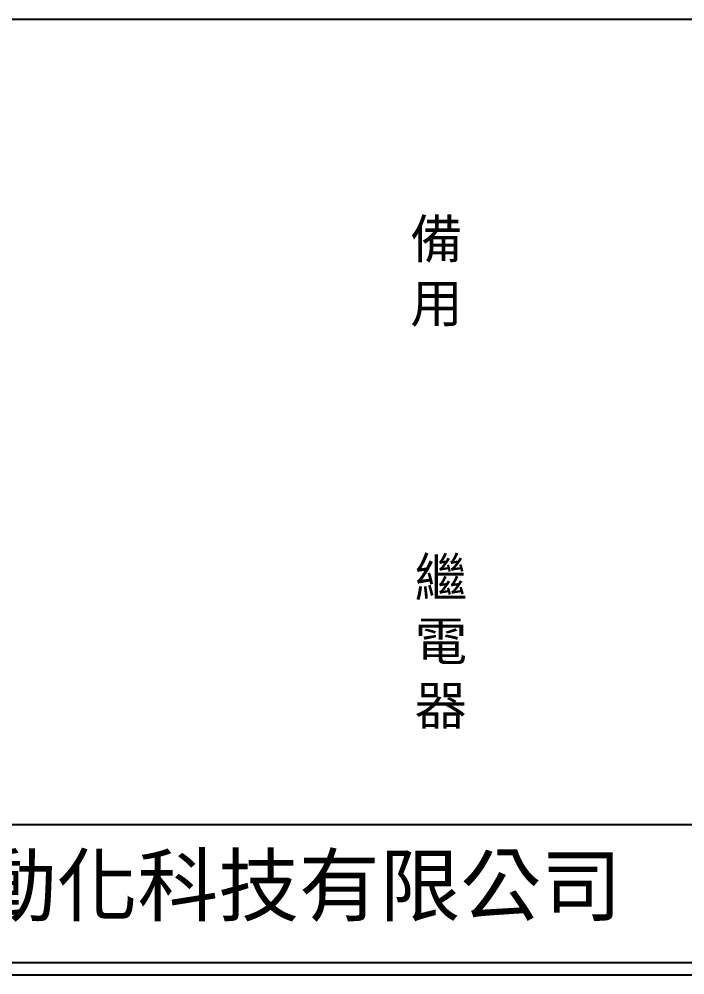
# Model space of a CAD drawing. Extents: x 889 to 1176, y 251 to 455.
# Drawn here: x 956.6 to 1024.1, y 251.2 to 348.2 of the extents above; entities that cross this region are included whole.
import ezdxf

# ---------------------------------------------------------------- set-up
doc = ezdxf.new("R2010")
doc.units = 0
doc.layers.get('0').update_dxf_attribs({"linetype": 'CONTINUOUS'})
doc.styles.add('CNS', font='romanc.shx', dxfattribs={"bigfont": 'chineset.shx'})
doc.styles.add('STSL', font='kaiu.ttf')

msp = doc.modelspace()

# ---------------------------------------------------------------- linework, layer by layer
for p, q in [((893.818, 348.153), (1171.69, 348.153)), ((890.321, 266.445), (1174.821, 266.445)), ((890.321, 252.445), (1174.821, 252.445)), ((889.071, 251.195), (1176.071, 251.195))]:
    msp.add_line(p, q)

# ---------------------------------------------------------------- texts
at = {"style": 'STSL'}
msp.add_text('泓陞自動化科技有限公司', height=6, dxfattribs=at).set_placement((927.675, 257.271))
at = {"char_height": 3.9, "attachment_point": 5, "style": 'CNS'}
for s, insert, width in [('{\\fDFKai-SB|b0|i0|c136|p65;備用}', (998.905, 322.372), 2.84806), ('{\\fDFKai-SB|b0|i0|c136|p65;繼電器}', (999.354, 284.824), 8.6627)]:
    msp.add_mtext(s, dxfattribs=dict(at, insert=insert, width=width))

doc.saveas('drawing.dxf')
